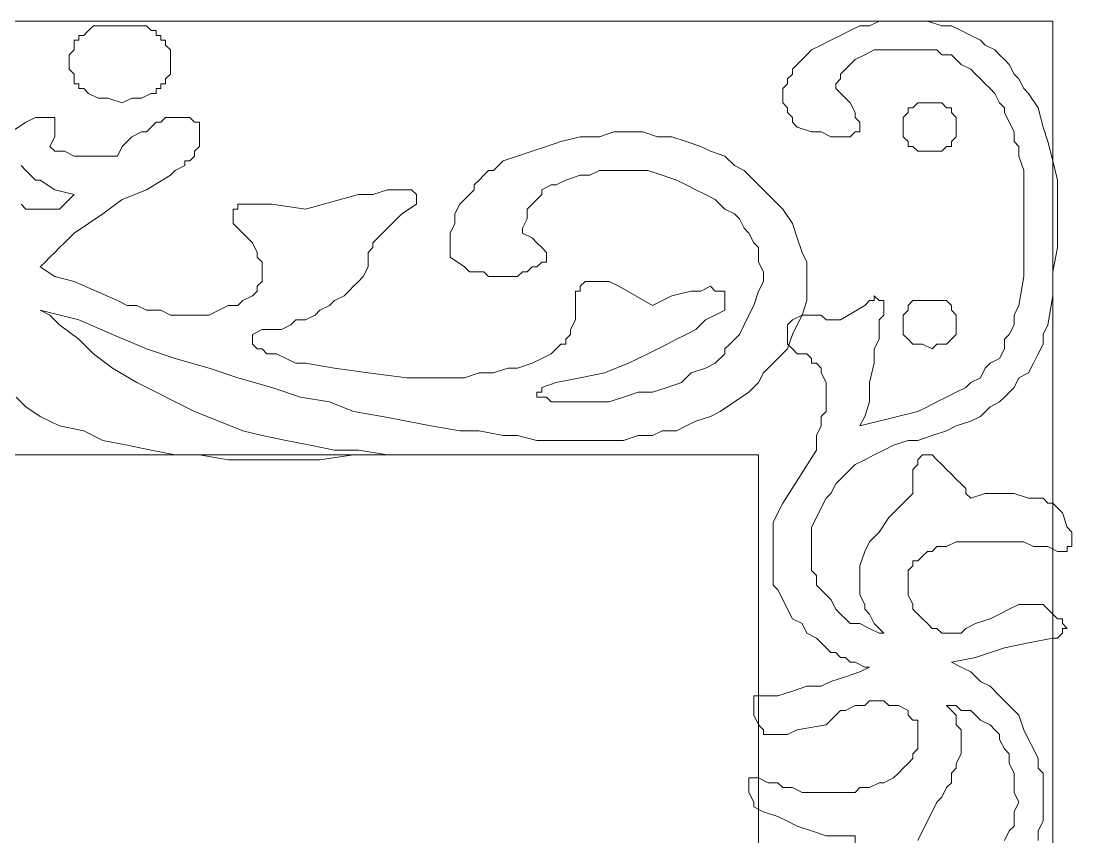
# Model space of a CAD drawing. Extents: x -66030 to 95157, y -13132 to 45879.
# Drawn here: x -20038 to -19187, y 15638 to 16300 of the extents above; entities that cross this region are included whole.
import ezdxf

# ---------------------------------------------------------------- set-up
doc = ezdxf.new("R2010")
doc.units = 0
doc.header["$LTSCALE"] = 100
doc.header["$MEASUREMENT"] = 0
doc.layers.get('0').update_dxf_attribs({"linetype": 'CONTINUOUS'})

msp = doc.modelspace()

# ---------------------------------------------------------------- linework, layer by layer
at = {"lineweight": 0}
for points in [[(-20940.35, 16299.58), (-19202.19, 16299.58), (-19202.19, 13143.56), (-20940.35, 13143.56), (-20940.35, 16299.58)], [(-19956.05, 16233.18), (-19967.76, 16237.08), (-19975.58, 16237.08), (-19983.39, 16240.99), (-19983.39, 16240.99), (-19987.29, 16244.9), (-19991.2, 16244.9), (-19991.2, 16248.8), (-19995.11, 16248.8), (-19995.11, 16252.71), (-19995.11, 16256.61), (-19999.01, 16260.52), (-19999.01, 16260.52), (-19999.01, 16264.43), (-19999.01, 16268.33), (-19999.01, 16272.24), (-19995.11, 16276.14), (-19995.11, 16280.05), (-19995.11, 16283.96), (-19991.2, 16283.96), (-19991.2, 16287.86), (-19987.29, 16287.86), (-19983.39, 16291.77), (-19983.39, 16291.77), (-19979.48, 16295.67), (-19975.58, 16295.67), (-19967.76, 16295.67), (-19956.05, 16295.67), (-19948.23, 16295.67), (-19940.42, 16295.67), (-19936.52, 16295.67), (-19932.61, 16291.77), (-19928.7, 16291.77), (-19928.7, 16287.86), (-19924.8, 16287.86), (-19924.8, 16283.96), (-19920.89, 16283.96), (-19920.89, 16280.05), (-19916.99, 16276.14), (-19916.99, 16272.24), (-19916.99, 16268.33), (-19916.99, 16264.43), (-19916.99, 16260.52), (-19916.99, 16260.52), (-19916.99, 16256.61), (-19920.89, 16252.71), (-19920.89, 16248.8), (-19924.8, 16248.8), (-19924.8, 16244.9), (-19928.7, 16244.9), (-19928.7, 16240.99), (-19932.61, 16240.99), (-19940.42, 16237.08), (-19948.23, 16237.08), (-19956.05, 16233.18)], [(-19323.28, 16213.65), (-19323.28, 16209.74), (-19323.28, 16205.84), (-19319.37, 16201.93), (-19319.37, 16198.02), (-19315.47, 16198.02), (-19311.56, 16194.12), (-19307.65, 16194.12), (-19299.84, 16194.12), (-19295.94, 16194.12), (-19292.03, 16194.12), (-19288.13, 16198.02), (-19284.22, 16198.02), (-19284.22, 16201.93), (-19280.31, 16205.84), (-19280.31, 16209.74), (-19280.31, 16213.65), (-19280.31, 16217.55), (-19280.31, 16221.46), (-19284.22, 16225.37), (-19284.22, 16229.27), (-19288.13, 16229.27), (-19292.03, 16233.18), (-19295.94, 16233.18), (-19299.84, 16233.18), (-19307.65, 16233.18), (-19311.56, 16233.18), (-19315.47, 16229.27), (-19319.37, 16229.27), (-19319.37, 16225.37), (-19323.28, 16221.46), (-19323.28, 16217.55), (-19323.28, 16213.65)], [(-19323.28, 16053.5), (-19323.28, 16049.6), (-19323.28, 16045.69), (-19319.37, 16041.79), (-19319.37, 16041.79), (-19315.47, 16037.88), (-19311.56, 16037.88), (-19307.65, 16037.88), (-19299.84, 16033.97), (-19295.94, 16037.88), (-19292.03, 16037.88), (-19288.13, 16037.88), (-19284.22, 16041.79), (-19284.22, 16041.79), (-19280.31, 16045.69), (-19280.31, 16049.6), (-19280.31, 16053.5), (-19280.31, 16057.41), (-19280.31, 16061.32), (-19284.22, 16065.22), (-19284.22, 16069.13), (-19288.13, 16073.03), (-19292.03, 16073.03), (-19295.94, 16073.03), (-19299.84, 16073.03), (-19307.65, 16073.03), (-19311.56, 16073.03), (-19315.47, 16073.03), (-19319.37, 16069.13), (-19319.37, 16065.22), (-19323.28, 16061.32), (-19323.28, 16057.41), (-19323.28, 16053.5)], [(-20702.09, 15948.04), (-19440.46, 15948.04), (-19440.46, 13381.82), (-20702.09, 13381.82), (-20702.09, 15948.04)]]:
    msp.add_lwpolyline(points, close=True, dxfattribs=at)
for points in [[(-19213.91, 15635.56), (-19213.91, 15643.38), (-19210.01, 15651.19), (-19210.01, 15659), (-19210.01, 15666.81), (-19210.01, 15674.62), (-19210.01, 15682.44), (-19210.01, 15690.25), (-19213.91, 15694.15), (-19213.91, 15701.97), (-19217.82, 15709.78), (-19221.72, 15717.59), (-19225.63, 15725.4), (-19229.54, 15737.12), (-19237.35, 15744.93), (-19245.16, 15752.74), (-19252.97, 15760.56), (-19260.78, 15764.46), (-19268.6, 15772.27), (-19276.41, 15776.18), (-19284.22, 15780.09), (-19264.69, 15783.99), (-19241.25, 15791.8), (-19221.72, 15795.71), (-19202.19, 15799.62), (-19198.29, 15799.62), (-19194.38, 15803.52), (-19194.38, 15803.52), (-19194.38, 15803.52), (-19194.38, 15807.43), (-19190.48, 15807.43), (-19190.48, 15807.43), (-19194.38, 15811.33), (-19194.38, 15815.24), (-19198.29, 15815.24), (-19202.19, 15819.15), (-19206.1, 15823.05), (-19210.01, 15826.96), (-19213.91, 15826.96), (-19217.82, 15826.96), (-19221.72, 15826.96), (-19229.54, 15826.96), (-19237.35, 15823.05), (-19245.16, 15819.15), (-19252.97, 15815.24), (-19264.69, 15811.33), (-19272.5, 15807.43), (-19276.41, 15803.52), (-19280.31, 15803.52), (-19284.22, 15803.52), (-19284.22, 15803.52), (-19288.13, 15803.52), (-19292.03, 15803.52), (-19295.94, 15807.43), (-19299.84, 15807.43), (-19303.75, 15811.33), (-19303.75, 15811.33), (-19307.65, 15815.24), (-19311.56, 15819.15), (-19311.56, 15819.15), (-19315.47, 15823.05), (-19315.47, 15826.96), (-19319.37, 15834.77), (-19319.37, 15838.68), (-19319.37, 15842.58), (-19319.37, 15846.49), (-19319.37, 15846.49), (-19319.37, 15850.39), (-19319.37, 15854.3), (-19315.47, 15858.2), (-19315.47, 15862.11), (-19311.56, 15862.11), (-19307.65, 15866.02), (-19303.75, 15869.92), (-19299.84, 15869.92), (-19295.94, 15873.83), (-19288.13, 15873.83), (-19280.31, 15877.73), (-19268.6, 15877.73), (-19256.88, 15877.73), (-19249.07, 15877.73), (-19237.35, 15877.73), (-19225.63, 15877.73), (-19217.82, 15873.83), (-19206.1, 15873.83), (-19198.29, 15869.92), (-19198.29, 15869.92), (-19194.38, 15869.92), (-19194.38, 15869.92), (-19190.48, 15869.92), (-19190.48, 15869.92), (-19190.48, 15873.83), (-19186.57, 15873.83), (-19186.57, 15877.73), (-19186.57, 15881.64), (-19186.57, 15885.55), (-19190.48, 15889.45), (-19194.38, 15901.17), (-19198.29, 15905.08), (-19198.29, 15905.08), (-19202.19, 15908.98), (-19206.1, 15908.98), (-19210.01, 15912.89), (-19213.91, 15912.89), (-19217.82, 15912.89), (-19221.72, 15912.89), (-19233.44, 15916.79), (-19245.16, 15916.79), (-19256.88, 15916.79), (-19268.6, 15912.89), (-19272.5, 15916.79), (-19272.5, 15920.7), (-19276.41, 15924.61), (-19280.31, 15928.51), (-19284.22, 15932.42), (-19288.13, 15936.32), (-19292.03, 15940.23), (-19295.94, 15944.14), (-19299.84, 15948.04), (-19303.75, 15948.04), (-19303.75, 15948.04), (-19307.65, 15948.04), (-19307.65, 15948.04), (-19307.65, 15948.04), (-19311.56, 15944.14), (-19311.56, 15944.14), (-19311.56, 15940.23), (-19315.47, 15936.32), (-19315.47, 15928.51), (-19315.47, 15920.7), (-19315.47, 15916.79), (-19315.47, 15916.79), (-19327.18, 15905.08), (-19335, 15897.26), (-19342.81, 15885.55), (-19350.62, 15877.73), (-19354.53, 15869.92), (-19358.43, 15858.2), (-19358.43, 15854.3), (-19358.43, 15850.39), (-19358.43, 15846.49), (-19358.43, 15842.58), (-19358.43, 15838.68), (-19358.43, 15834.77), (-19354.53, 15826.96), (-19354.53, 15823.05), (-19350.62, 15819.15), (-19346.71, 15811.33), (-19342.81, 15807.43), (-19338.9, 15803.52), (-19342.81, 15803.52), (-19350.62, 15807.43), (-19358.43, 15811.33), (-19366.24, 15811.33), (-19370.15, 15815.24), (-19374.06, 15819.15), (-19377.96, 15823.05), (-19381.87, 15830.86), (-19385.77, 15834.77), (-19389.68, 15838.68), (-19393.59, 15842.58), (-19393.59, 15850.39), (-19397.49, 15854.3), (-19397.49, 15862.11), (-19397.49, 15869.92), (-19397.49, 15873.83), (-19397.49, 15881.64), (-19397.49, 15889.45), (-19393.59, 15897.26), (-19389.68, 15905.08), (-19385.77, 15912.89), (-19381.87, 15916.79), (-19377.96, 15924.61), (-19374.06, 15928.51), (-19366.24, 15936.32), (-19362.34, 15940.23), (-19354.53, 15944.14), (-19346.71, 15948.04), (-19338.9, 15951.95), (-19331.09, 15955.85), (-19319.37, 15959.76), (-19311.56, 15959.76), (-19299.84, 15963.67), (-19288.13, 15967.57), (-19280.31, 15971.48), (-19268.6, 15975.38), (-19260.78, 15979.29), (-19252.97, 15987.1), (-19245.16, 15991.01), (-19241.25, 15994.91), (-19233.44, 16002.73), (-19229.54, 16010.54), (-19221.72, 16014.44), (-19217.82, 16022.26), (-19213.91, 16030.07), (-19210.01, 16037.88), (-19210.01, 16045.69), (-19206.1, 16053.5), (-19202.19, 16076.94), (-19202.19, 16096.47), (-19198.29, 16116), (-19198.29, 16135.53), (-19198.29, 16151.15), (-19198.29, 16170.68), (-19202.19, 16186.31), (-19206.1, 16201.93), (-19210.01, 16213.65), (-19213.91, 16229.27), (-19221.72, 16240.99), (-19225.63, 16244.9), (-19229.54, 16252.71), (-19233.44, 16256.61), (-19237.35, 16264.43), (-19241.25, 16268.33), (-19245.16, 16272.24), (-19249.07, 16276.14), (-19256.88, 16280.05), (-19260.78, 16283.96), (-19268.6, 16287.86), (-19276.41, 16291.77), (-19284.22, 16295.67), (-19292.03, 16295.67), (-19303.75, 16299.58), (-19311.56, 16299.58), (-19319.37, 16299.58), (-19327.18, 16299.58), (-19335, 16299.58), (-19342.81, 16299.58), (-19350.62, 16295.67), (-19358.43, 16295.67), (-19366.24, 16291.77), (-19374.06, 16287.86), (-19381.87, 16283.96), (-19389.68, 16280.05), (-19397.49, 16276.14), (-19401.4, 16272.24), (-19405.3, 16268.33), (-19409.21, 16264.43), (-19413.12, 16260.52), (-19413.12, 16256.61), (-19417.02, 16252.71), (-19417.02, 16248.8), (-19420.93, 16244.9), (-19420.93, 16240.99), (-19420.93, 16237.08), (-19420.93, 16233.18), (-19417.02, 16229.27), (-19417.02, 16225.37), (-19413.12, 16221.46), (-19413.12, 16217.55), (-19409.21, 16213.65), (-19397.49, 16209.74), (-19389.68, 16209.74), (-19381.87, 16205.84), (-19377.96, 16205.84), (-19370.15, 16205.84), (-19366.24, 16205.84), (-19362.34, 16209.74), (-19362.34, 16209.74), (-19358.43, 16209.74), (-19358.43, 16213.65), (-19358.43, 16213.65), (-19358.43, 16217.55), (-19362.34, 16221.46), (-19362.34, 16225.37), (-19366.24, 16233.18), (-19370.15, 16237.08), (-19377.96, 16244.9), (-19377.96, 16248.8), (-19374.06, 16252.71), (-19374.06, 16256.61), (-19370.15, 16260.52), (-19366.24, 16264.43), (-19366.24, 16264.43), (-19362.34, 16268.33), (-19362.34, 16268.33), (-19354.53, 16272.24), (-19346.71, 16276.14), (-19338.9, 16276.14), (-19331.09, 16276.14), (-19319.37, 16276.14), (-19311.56, 16276.14), (-19303.75, 16276.14), (-19295.94, 16276.14), (-19292.03, 16272.24), (-19284.22, 16272.24), (-19280.31, 16268.33), (-19276.41, 16264.43), (-19268.6, 16260.52), (-19264.69, 16256.61), (-19260.78, 16252.71), (-19256.88, 16248.8), (-19252.97, 16244.9), (-19249.07, 16240.99), (-19245.16, 16233.18), (-19241.25, 16229.27), (-19241.25, 16225.37), (-19237.35, 16217.55), (-19233.44, 16209.74), (-19233.44, 16201.93), (-19229.54, 16198.02), (-19229.54, 16190.21), (-19225.63, 16178.49), (-19225.63, 16170.68), (-19225.63, 16155.06), (-19225.63, 16135.53), (-19225.63, 16116), (-19225.63, 16092.56), (-19229.54, 16069.13), (-19233.44, 16061.32), (-19233.44, 16053.5), (-19237.35, 16045.69), (-19241.25, 16041.79), (-19241.25, 16033.97), (-19245.16, 16026.16), (-19252.97, 16022.26), (-19256.88, 16018.35), (-19260.78, 16010.54), (-19268.6, 16006.63), (-19272.5, 16002.73), (-19280.31, 15998.82), (-19288.13, 15994.91), (-19295.94, 15991.01), (-19303.75, 15987.1), (-19311.56, 15983.2), (-19358.43, 15971.48), (-19354.53, 15979.29), (-19350.62, 15991.01), (-19350.62, 16006.63), (-19346.71, 16022.26), (-19346.71, 16033.97), (-19342.81, 16041.79), (-19342.81, 16049.6), (-19342.81, 16057.41), (-19338.9, 16061.32), (-19338.9, 16069.13), (-19338.9, 16073.03), (-19338.9, 16073.03), (-19342.81, 16073.03), (-19342.81, 16073.03), (-19342.81, 16073.03), (-19346.71, 16076.94), (-19346.71, 16073.03), (-19350.62, 16073.03), (-19354.53, 16069.13), (-19374.06, 16057.41), (-19377.96, 16057.41), (-19385.77, 16057.41), (-19389.68, 16061.32), (-19393.59, 16061.32), (-19397.49, 16061.32), (-19401.4, 16061.32), (-19405.3, 16061.32), (-19413.12, 16057.41), (-19413.12, 16057.41), (-19417.02, 16053.5), (-19417.02, 16049.6), (-19417.02, 16045.69), (-19417.02, 16041.79), (-19417.02, 16037.88), (-19413.12, 16033.97), (-19413.12, 16033.97), (-19409.21, 16030.07), (-19401.4, 16030.07), (-19397.49, 16026.16), (-19397.49, 16022.26), (-19393.59, 16022.26), (-19389.68, 16018.35), (-19389.68, 16014.44), (-19385.77, 16006.63), (-19385.77, 16002.73), (-19385.77, 15998.82), (-19385.77, 15991.01), (-19385.77, 15983.2), (-19389.68, 15979.29), (-19389.68, 15971.48), (-19393.59, 15963.67), (-19393.59, 15951.95), (-19420.93, 15908.98), (-19424.83, 15901.17), (-19428.74, 15893.36), (-19428.74, 15881.64), (-19428.74, 15873.83), (-19428.74, 15866.02), (-19428.74, 15858.2), (-19428.74, 15850.39), (-19428.74, 15842.58), (-19424.83, 15838.68), (-19420.93, 15830.86), (-19417.02, 15823.05), (-19413.12, 15815.24), (-19405.3, 15811.33), (-19401.4, 15803.52), (-19393.59, 15799.62), (-19385.77, 15791.8), (-19381.87, 15787.9), (-19377.96, 15787.9), (-19374.06, 15783.99), (-19370.15, 15783.99), (-19366.24, 15780.09), (-19362.34, 15780.09), (-19354.53, 15776.18), (-19350.62, 15776.18), (-19358.43, 15772.27), (-19370.15, 15768.37), (-19381.87, 15764.46), (-19389.68, 15760.56), (-19401.4, 15760.56), (-19413.12, 15756.65), (-19424.83, 15752.74), (-19436.55, 15752.74), (-19440.46, 15752.74), (-19444.36, 15752.74), (-19444.36, 15748.84), (-19444.36, 15748.84), (-19444.36, 15748.84), (-19444.36, 15748.84), (-19444.36, 15744.93), (-19444.36, 15741.03), (-19444.36, 15737.12), (-19440.46, 15729.31), (-19436.55, 15725.4), (-19436.55, 15725.4), (-19436.55, 15721.5), (-19432.65, 15721.5), (-19432.65, 15721.5), (-19428.74, 15721.5), (-19424.83, 15721.5), (-19417.02, 15721.5), (-19409.21, 15725.4), (-19385.77, 15729.31), (-19381.87, 15733.21), (-19377.96, 15737.12), (-19374.06, 15741.03), (-19370.15, 15741.03), (-19362.34, 15744.93), (-19358.43, 15744.93), (-19354.53, 15744.93), (-19350.62, 15748.84), (-19346.71, 15748.84), (-19342.81, 15748.84), (-19338.9, 15748.84), (-19335, 15744.93), (-19331.09, 15744.93), (-19327.18, 15744.93), (-19319.37, 15741.03), (-19319.37, 15737.12), (-19315.47, 15733.21), (-19311.56, 15733.21), (-19311.56, 15729.31), (-19311.56, 15725.4), (-19311.56, 15721.5), (-19311.56, 15717.59), (-19311.56, 15713.68), (-19311.56, 15713.68), (-19311.56, 15709.78), (-19315.47, 15705.87), (-19315.47, 15701.97), (-19319.37, 15698.06), (-19323.28, 15694.15), (-19327.18, 15690.25), (-19331.09, 15686.34), (-19338.9, 15682.44), (-19342.81, 15682.44), (-19350.62, 15678.53), (-19358.43, 15678.53), (-19362.34, 15674.62), (-19370.15, 15674.62), (-19377.96, 15674.62), (-19385.77, 15674.62), (-19389.68, 15674.62), (-19397.49, 15674.62), (-19405.3, 15674.62), (-19413.12, 15678.53), (-19420.93, 15678.53), (-19424.83, 15682.44), (-19432.65, 15682.44), (-19440.46, 15686.34), (-19444.36, 15686.34), (-19448.27, 15686.34), (-19448.27, 15682.44), (-19448.27, 15682.44), (-19448.27, 15678.53), (-19448.27, 15678.53), (-19448.27, 15674.62), (-19444.36, 15666.81), (-19444.36, 15662.91), (-19436.55, 15659), (-19424.83, 15655.09), (-19417.02, 15651.19), (-19409.21, 15647.28), (-19397.49, 15643.38), (-19385.77, 15639.47), (-19374.06, 15639.47), (-19362.34, 15639.47), (-19362.34, 15631.66)], [(-20045.88, 16209.74), (-20034.16, 16217.55), (-20026.35, 16221.46), (-20022.45, 16221.46), (-20018.54, 16221.46), (-20014.64, 16221.46), (-20014.64, 16221.46), (-20010.73, 16221.46), (-20010.73, 16221.46), (-20010.73, 16217.55), (-20010.73, 16213.65), (-20010.73, 16209.74), (-20010.73, 16205.84), (-20014.64, 16198.02), (-20010.73, 16194.12), (-20002.92, 16194.12), (-19995.11, 16190.21), (-19987.29, 16190.21), (-19983.39, 16190.21), (-19975.58, 16190.21), (-19967.76, 16190.21), (-19959.95, 16190.21), (-19956.05, 16198.02), (-19952.14, 16201.93), (-19948.23, 16205.84), (-19940.42, 16209.74), (-19936.52, 16209.74), (-19932.61, 16213.65), (-19928.7, 16217.55), (-19924.8, 16217.55), (-19920.89, 16221.46), (-19916.99, 16221.46), (-19913.08, 16221.46), (-19909.17, 16221.46), (-19905.27, 16221.46), (-19901.36, 16221.46), (-19897.46, 16217.55), (-19893.55, 16217.55), (-19893.55, 16209.74), (-19893.55, 16205.84), (-19893.55, 16198.02), (-19897.46, 16194.12), (-19897.46, 16190.21), (-19901.36, 16186.31), (-19905.27, 16186.31), (-19905.27, 16182.4), (-19913.08, 16178.49), (-19916.99, 16174.59), (-19936.52, 16162.87), (-19956.05, 16155.06), (-19971.67, 16143.34), (-19983.39, 16135.53), (-19995.11, 16127.72), (-20002.92, 16119.9), (-20006.82, 16116), (-20010.73, 16112.09), (-20014.64, 16108.19), (-20018.54, 16104.28), (-20022.45, 16100.37), (-20010.73, 16092.56), (-19995.11, 16088.66), (-19959.95, 16073.03), (-19952.14, 16069.13), (-19944.33, 16069.13), (-19936.52, 16065.22), (-19924.8, 16065.22), (-19916.99, 16061.32), (-19905.27, 16061.32), (-19897.46, 16061.32), (-19885.74, 16061.32), (-19877.93, 16065.22), (-19870.11, 16069.13), (-19862.3, 16069.13), (-19858.4, 16073.03), (-19850.58, 16076.94), (-19846.68, 16080.84), (-19846.68, 16084.75), (-19842.77, 16088.66), (-19842.77, 16092.56), (-19842.77, 16096.47), (-19842.77, 16100.37), (-19842.77, 16104.28), (-19846.68, 16108.19), (-19846.68, 16112.09), (-19850.58, 16119.9), (-19854.49, 16123.81), (-19858.4, 16127.72), (-19862.3, 16131.62), (-19866.21, 16135.53), (-19866.21, 16139.43), (-19866.21, 16139.43), (-19866.21, 16143.34), (-19866.21, 16143.34), (-19866.21, 16147.25), (-19862.3, 16147.25), (-19862.3, 16151.15), (-19858.4, 16151.15), (-19854.49, 16151.15), (-19850.58, 16151.15), (-19846.68, 16151.15), (-19834.96, 16151.15), (-19807.62, 16147.25), (-19764.65, 16158.96), (-19752.94, 16158.96), (-19741.22, 16162.87), (-19729.5, 16162.87), (-19725.59, 16162.87), (-19721.69, 16162.87), (-19717.78, 16158.96), (-19717.78, 16158.96), (-19717.78, 16158.96), (-19717.78, 16155.06), (-19717.78, 16155.06), (-19717.78, 16155.06), (-19717.78, 16151.15), (-19729.5, 16143.34), (-19737.31, 16135.53), (-19745.12, 16127.72), (-19752.94, 16119.9), (-19752.94, 16116), (-19756.84, 16112.09), (-19756.84, 16112.09), (-19756.84, 16108.19), (-19756.84, 16104.28), (-19756.84, 16104.28), (-19756.84, 16100.37), (-19756.84, 16100.37), (-19760.75, 16092.56), (-19764.65, 16088.66), (-19768.56, 16084.75), (-19772.47, 16080.84), (-19776.37, 16076.94), (-19784.18, 16073.03), (-19788.09, 16069.13), (-19795.9, 16065.22), (-19799.81, 16061.32), (-19807.62, 16057.41), (-19815.43, 16057.41), (-19819.34, 16053.5), (-19827.15, 16049.6), (-19834.96, 16049.6), (-19842.77, 16049.6), (-19850.58, 16045.69), (-19850.58, 16045.69), (-19850.58, 16041.79), (-19850.58, 16037.88), (-19846.68, 16033.97), (-19842.77, 16033.97), (-19838.87, 16030.07), (-19831.05, 16030.07), (-19823.24, 16026.16), (-19815.43, 16022.26), (-19807.62, 16022.26), (-19784.18, 16018.35), (-19756.84, 16014.44), (-19725.59, 16010.54), (-19709.97, 16010.54), (-19694.35, 16010.54), (-19678.72, 16010.54), (-19667, 16014.44), (-19655.29, 16014.44), (-19643.57, 16018.35), (-19635.76, 16018.35), (-19624.04, 16022.26), (-19616.23, 16026.16), (-19608.41, 16030.07), (-19604.51, 16033.97), (-19600.6, 16037.88), (-19596.7, 16037.88), (-19596.7, 16041.79), (-19592.79, 16045.69), (-19592.79, 16049.6), (-19588.88, 16057.41), (-19588.88, 16065.22), (-19588.88, 16069.13), (-19588.88, 16073.03), (-19588.88, 16076.94), (-19588.88, 16080.84), (-19584.98, 16080.84), (-19584.98, 16084.75), (-19584.98, 16084.75), (-19581.07, 16088.66), (-19577.17, 16088.66), (-19577.17, 16088.66), (-19573.26, 16088.66), (-19569.35, 16088.66), (-19565.45, 16088.66), (-19561.54, 16088.66), (-19553.73, 16084.75), (-19526.39, 16069.13), (-19510.77, 16076.94), (-19495.14, 16080.84), (-19487.33, 16080.84), (-19479.52, 16084.75), (-19475.61, 16080.84), (-19471.71, 16080.84), (-19471.71, 16080.84), (-19467.8, 16080.84), (-19467.8, 16076.94), (-19467.8, 16076.94), (-19467.8, 16073.03), (-19467.8, 16073.03), (-19467.8, 16069.13), (-19467.8, 16065.22), (-19475.61, 16061.32), (-19483.42, 16057.41), (-19491.24, 16049.6), (-19499.05, 16045.69), (-19506.86, 16041.79), (-19514.67, 16037.88), (-19530.3, 16030.07), (-19545.92, 16022.26), (-19565.45, 16014.44), (-19584.98, 16010.54), (-19604.51, 16006.63), (-19616.23, 16002.73), (-19616.23, 15998.82), (-19620.13, 15998.82), (-19620.13, 15998.82), (-19620.13, 15994.91), (-19620.13, 15994.91), (-19616.23, 15994.91), (-19612.32, 15994.91), (-19608.41, 15991.01), (-19596.7, 15991.01), (-19581.07, 15991.01), (-19561.54, 15991.01), (-19549.82, 15994.91), (-19538.11, 15998.82), (-19526.39, 15998.82), (-19514.67, 16002.73), (-19502.95, 16006.63), (-19495.14, 16014.44), (-19483.42, 16018.35), (-19475.61, 16022.26), (-19467.8, 16030.07), (-19467.8, 16033.97), (-19463.89, 16037.88), (-19456.08, 16045.69), (-19452.18, 16053.5), (-19448.27, 16061.32), (-19444.36, 16069.13), (-19440.46, 16080.84), (-19436.55, 16088.66), (-19436.55, 16096.47), (-19440.46, 16104.28), (-19440.46, 16108.19), (-19440.46, 16116), (-19444.36, 16119.9), (-19448.27, 16127.72), (-19452.18, 16131.62), (-19456.08, 16139.43), (-19459.99, 16143.34), (-19467.8, 16147.25), (-19475.61, 16155.06), (-19483.42, 16158.96), (-19491.24, 16162.87), (-19499.05, 16166.78), (-19506.86, 16170.68), (-19518.58, 16174.59), (-19530.3, 16178.49), (-19545.92, 16178.49), (-19557.64, 16178.49), (-19569.35, 16178.49), (-19577.17, 16174.59), (-19584.98, 16174.59), (-19596.7, 16170.68), (-19604.51, 16166.78), (-19608.41, 16166.78), (-19616.23, 16162.87), (-19616.23, 16158.96), (-19620.13, 16155.06), (-19620.13, 16155.06), (-19624.04, 16151.15), (-19627.94, 16147.25), (-19627.94, 16139.43), (-19631.85, 16131.62), (-19631.85, 16127.72), (-19624.04, 16123.81), (-19620.13, 16119.9), (-19616.23, 16116), (-19612.32, 16112.09), (-19612.32, 16108.19), (-19612.32, 16108.19), (-19612.32, 16104.28), (-19612.32, 16104.28), (-19616.23, 16104.28), (-19620.13, 16100.37), (-19624.04, 16100.37), (-19627.94, 16096.47), (-19631.85, 16096.47), (-19635.76, 16092.56), (-19639.66, 16092.56), (-19643.57, 16092.56), (-19651.38, 16092.56), (-19655.29, 16092.56), (-19659.19, 16092.56), (-19663.1, 16096.47), (-19670.91, 16096.47), (-19674.82, 16096.47), (-19678.72, 16100.37), (-19690.44, 16108.19), (-19690.44, 16116), (-19690.44, 16127.72), (-19686.53, 16135.53), (-19686.53, 16143.34), (-19682.63, 16151.15), (-19678.72, 16155.06), (-19674.82, 16158.96), (-19670.91, 16162.87), (-19670.91, 16166.78), (-19667, 16170.68), (-19663.1, 16174.59), (-19659.19, 16178.49), (-19655.29, 16178.49), (-19647.47, 16186.31), (-19635.76, 16190.21), (-19624.04, 16194.12), (-19612.32, 16198.02), (-19600.6, 16201.93), (-19584.98, 16205.84), (-19569.35, 16205.84), (-19557.64, 16209.74), (-19545.92, 16209.74), (-19534.2, 16209.74), (-19522.48, 16205.84), (-19510.77, 16205.84), (-19499.05, 16201.93), (-19487.33, 16198.02), (-19479.52, 16194.12), (-19467.8, 16190.21), (-19459.99, 16182.4), (-19452.18, 16178.49), (-19444.36, 16170.68), (-19436.55, 16162.87), (-19428.74, 16155.06), (-19420.93, 16147.25), (-19413.12, 16135.53), (-19409.21, 16123.81), (-19405.3, 16112.09), (-19401.4, 16104.28), (-19401.4, 16092.56), (-19401.4, 16084.75), (-19401.4, 16073.03), (-19405.3, 16061.32), (-19409.21, 16053.5), (-19413.12, 16045.69), (-19417.02, 16033.97), (-19424.83, 16026.16), (-19428.74, 16022.26), (-19432.65, 16018.35), (-19436.55, 16014.44), (-19440.46, 16006.63), (-19448.27, 15998.82), (-19459.99, 15991.01), (-19471.71, 15983.2), (-19479.52, 15979.29), (-19491.24, 15975.38), (-19499.05, 15971.48), (-19506.86, 15967.57), (-19518.58, 15967.57), (-19526.39, 15963.67), (-19538.11, 15963.67), (-19549.82, 15959.76), (-19561.54, 15959.76), (-19573.26, 15959.76), (-19584.98, 15959.76), (-19596.7, 15959.76), (-19608.41, 15959.76), (-19620.13, 15959.76), (-19635.76, 15963.67), (-19647.47, 15963.67), (-19667, 15967.57), (-19682.63, 15967.57), (-19706.06, 15971.48), (-19725.59, 15975.38), (-19745.12, 15979.29), (-19768.56, 15983.2), (-19788.09, 15991.01), (-19811.52, 15994.91), (-19834.96, 16002.73), (-19862.3, 16010.54), (-19885.74, 16018.35), (-19913.08, 16026.16), (-19936.52, 16033.97), (-19963.86, 16045.69), (-19991.2, 16057.41), (-20022.45, 16065.22), (-20014.64, 16061.32), (-20006.82, 16053.5), (-19991.2, 16041.79), (-19979.48, 16030.07), (-19963.86, 16018.35), (-19944.33, 16006.63), (-19928.7, 15998.82), (-19913.08, 15991.01), (-19897.46, 15983.2), (-19877.93, 15975.38), (-19858.4, 15967.57), (-19842.77, 15963.67), (-19823.24, 15959.76), (-19803.71, 15955.85), (-19784.18, 15951.95), (-19764.65, 15951.95), (-19741.22, 15948.04), (-19768.56, 15948.04), (-19795.9, 15944.14), (-19823.24, 15944.14), (-19846.68, 15944.14), (-19870.11, 15944.14), (-19893.55, 15948.04), (-19913.08, 15948.04), (-19932.61, 15951.95), (-19952.14, 15955.85), (-19971.67, 15959.76), (-19987.29, 15967.57), (-20006.82, 15971.48), (-20022.45, 15979.29), (-20034.16, 15987.1), (-20041.98, 15994.91)], [(-20038.07, 16151.15), (-20034.16, 16147.25), (-20030.26, 16147.25), (-20026.35, 16147.25), (-20022.45, 16147.25), (-20018.54, 16147.25), (-20014.64, 16147.25), (-20006.82, 16147.25), (-20002.92, 16151.15), (-19999.01, 16155.06), (-19995.11, 16158.96), (-20010.73, 16162.87), (-20022.45, 16170.68), (-20026.35, 16170.68), (-20030.26, 16174.59), (-20034.16, 16178.49), (-20038.07, 16182.4)], [(-19311.56, 15635.56), (-19295.94, 15666.81), (-19292.03, 15670.72), (-19288.13, 15678.53), (-19284.22, 15682.44), (-19284.22, 15690.25), (-19280.31, 15694.15), (-19280.31, 15698.06), (-19276.41, 15705.87), (-19276.41, 15709.78), (-19276.41, 15713.68), (-19276.41, 15721.5), (-19276.41, 15725.4), (-19280.31, 15729.31), (-19280.31, 15733.21), (-19280.31, 15737.12), (-19284.22, 15741.03), (-19288.13, 15744.93), (-19280.31, 15744.93), (-19276.41, 15741.03), (-19268.6, 15741.03), (-19264.69, 15737.12), (-19260.78, 15733.21), (-19252.97, 15729.31), (-19249.07, 15725.4), (-19245.16, 15721.5), (-19245.16, 15717.59), (-19241.25, 15709.78), (-19237.35, 15705.87), (-19237.35, 15698.06), (-19233.44, 15690.25), (-19233.44, 15682.44), (-19233.44, 15674.62), (-19229.54, 15666.81), (-19233.44, 15659), (-19233.44, 15655.09), (-19233.44, 15647.28), (-19237.35, 15643.38), (-19241.25, 15635.56)]]:
    msp.add_lwpolyline(points, dxfattribs=at)

doc.saveas('drawing.dxf')
